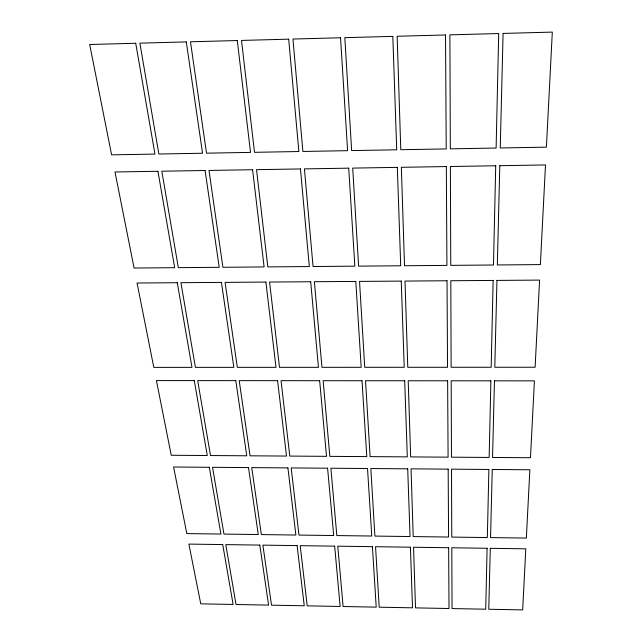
<?xml version="1.0" encoding="UTF-8"?>
<svg xmlns="http://www.w3.org/2000/svg" width="642" height="642" viewBox="0 0 642 642"><rect width="100%" height="100%" fill="white"/><g stroke="black" fill="none" stroke-linecap="round" stroke-linejoin="round"><path stroke-width="0.96" d="M487.101 548.276L485.729 609.202L452.032 608.568L451.808 547.778L487.101 548.276M488.883 469.462L487.342 537.555L451.767 537.089L451.511 469.166L488.883 469.462M490.873 380.826L489.148 457.441L451.47 457.184L451.182 380.802L490.873 380.826M493.136 280.434L491.178 367.256L451.133 367.272L450.812 280.739L493.136 280.434M495.72 165.764L493.481 264.994L450.756 265.355L450.387 166.503L495.72 165.764M498.698 33.536L496.122 148.037L450.323 148.848L449.898 34.845L498.698 33.536M490.287 548.324L488.771 609.258L522.668 609.9L525.798 548.822L490.287 548.324M492.245 469.487L490.552 537.595L526.352 538.068L529.859 469.775L492.245 469.487M494.452 380.834L492.542 457.465L530.477 457.722L534.417 380.858L494.452 380.834M496.948 280.402L494.789 367.256L535.115 367.24L539.585 280.097L496.948 280.402M499.805 165.692L497.333 264.961L540.379 264.592L545.499 164.946L499.805 165.692M503.095 33.416L500.246 147.965L546.406 147.146L552.313 32.1L503.095 33.416M135.727 43.263L89.687 44.499L111.604 154.85L154.955 154.08L135.727 43.263M186.292 41.907L139.876 43.15L158.863 154.016L202.559 153.237L186.292 41.907M237.283 40.542L190.481 41.794L206.499 153.165L250.532 152.387L237.283 40.542M288.691 39.162L241.504 40.43L254.505 152.315L298.883 151.528L288.691 39.162M340.541 37.774L292.953 39.05L302.888 151.464L347.611 150.669L340.541 37.774M392.816 36.377L344.826 37.661L351.647 150.597L396.724 149.795L392.816 36.377M445.532 34.965L397.141 36.257L400.785 149.722L446.222 148.92L445.532 34.965M157.94 171.278L114.998 171.976L134.074 268.035L174.672 267.69L157.94 171.278M205.087 170.507L161.816 171.213L178.332 267.658L219.227 267.313L205.087 170.507M252.587 169.729L208.987 170.443L222.91 267.281L264.103 266.936L252.587 169.729M300.464 168.95L256.519 169.665L267.818 266.903L309.316 266.55L300.464 168.95M348.71 168.164L304.42 168.886L313.055 266.518L354.849 266.165L348.71 168.164M397.326 167.369L352.699 168.1L358.613 266.133L400.72 265.78L397.326 167.369M446.334 166.567L401.354 167.305L404.516 265.748L446.928 265.387L446.334 166.567M177.28 282.721L137.051 283.01L153.799 367.376L191.974 367.36L177.28 282.721M221.434 282.4L180.908 282.689L195.417 367.36L233.848 367.344L221.434 282.4M265.9 282.079L225.085 282.368L237.307 367.344L276.004 367.336L265.9 282.079M310.688 281.75L269.576 282.047L279.487 367.328L318.448 367.32L310.688 281.75M355.804 281.429L314.395 281.726L321.963 367.32L361.189 367.304L355.804 281.429M401.25 281.1L359.536 281.397L364.72 367.304L404.219 367.288L401.25 281.1M447.025 280.763L405.006 281.068L407.774 367.288L447.546 367.272L447.025 280.763M194.277 380.61L156.423 380.586L171.254 455.274L207.278 455.523L194.277 380.61M235.791 380.642L197.68 380.618L210.52 455.539L246.769 455.788L235.791 380.642M277.585 380.674L239.217 380.642L250.035 455.812L286.517 456.061L277.585 380.674M319.66 380.706L281.044 380.674L289.799 456.085L326.521 456.334L319.66 380.706M362.032 380.738L323.143 380.706L329.827 456.358L366.783 456.606L362.032 380.738M404.685 380.762L365.531 380.738L370.113 456.631L407.309 456.879L404.685 380.762M447.634 380.794L408.208 380.77L410.655 456.903L448.092 457.16L447.634 380.794M209.316 467.288L173.589 467.015L186.806 533.598L220.904 534.048L209.316 467.288M248.494 467.593L212.534 467.312L223.97 534.088L258.277 534.537L248.494 467.593M287.921 467.898L251.728 467.617L261.366 534.577L295.874 535.035L287.921 467.898M327.597 468.211L291.179 467.922L298.979 535.075L333.704 535.532L327.597 468.211M367.529 468.516L330.879 468.235L336.825 535.572L371.758 536.03L367.529 468.516M407.718 468.829L370.827 468.54L374.904 536.078L410.053 536.535L407.718 468.829M448.164 469.142L411.041 468.853L413.215 536.576L448.581 537.041L448.164 469.142M222.726 544.568L188.892 544.095L200.753 603.833L233.118 604.443L222.726 544.568M259.817 545.09L225.775 544.617L236.031 604.499L268.589 605.109L259.817 545.09M297.126 545.612L262.883 545.13L271.518 605.165L304.252 605.783L297.126 545.612M334.659 546.141L300.207 545.66L307.205 605.839L340.132 606.457L334.659 546.141M372.424 546.671L337.764 546.182L343.101 606.513L376.212 607.139L372.424 546.671M410.423 547.201L375.546 546.711L379.197 607.196L412.509 607.822L410.423 547.201M448.646 547.738L413.56 547.249L415.51 607.878L449.015 608.512L448.646 547.738"/></g></svg>
